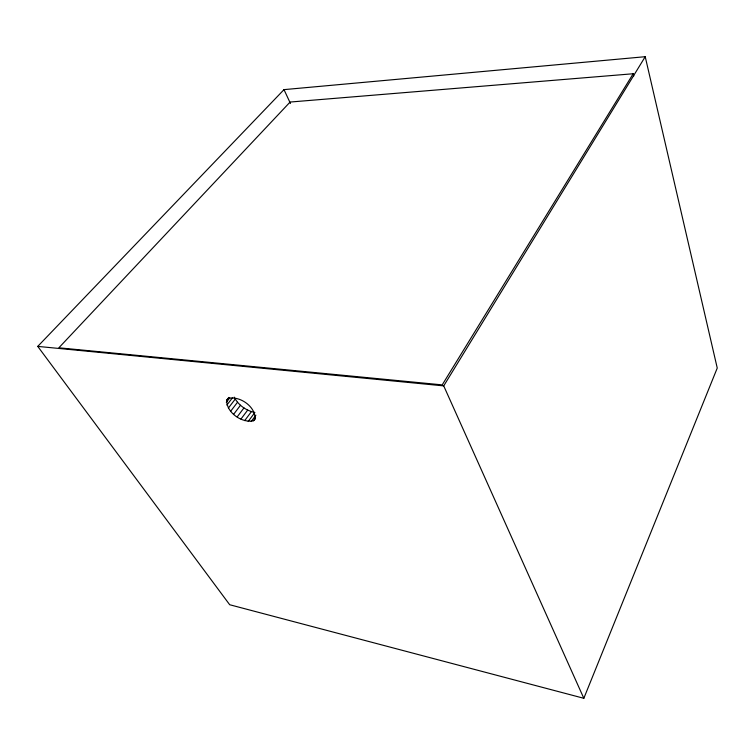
<?xml version="1.0" encoding="UTF-8"?>
<svg xmlns="http://www.w3.org/2000/svg" width="755" height="755" viewBox="0 0 755 755"><rect width="100%" height="100%" fill="white"/><g stroke="black" fill="none" stroke-linecap="round" stroke-linejoin="round"><path stroke-width="1.13" d="M226.745 400.103L228.152 398.508C239.731 395.431 256.049 406.879 255.03 419.214L253.538 420.743C241.949 423.451 226.151 412.372 226.745 400.103L228.822 397.423M583.832 698.299L717.25 368.053L645.223 56.7L284.003 89.628L37.75 346.394L229.699 604.736L583.832 698.299L443.723 385.88L645.223 56.7M633.19 73.754L442.213 384.88L58.862 347.8L290.099 102.048L633.19 73.754L633.747 76.047M253.538 420.743L255.549 418.025M251.207 421.498L255.888 415.193M248.187 421.46L254.879 412.466C246.272 410.758 238.174 405.058 234.22 397.149M244.695 420.62L251.396 411.654M240.958 419.053L247.678 410.107M237.221 416.854L243.959 407.926M233.729 414.165L240.496 405.256M230.709 411.173L237.514 402.264M228.369 408.068L235.201 399.168M226.868 405.058L232.361 397.932M226.311 402.339L229.756 397.876M37.75 346.394L443.723 385.88M284.003 89.628L290.458 103.501"/></g></svg>
